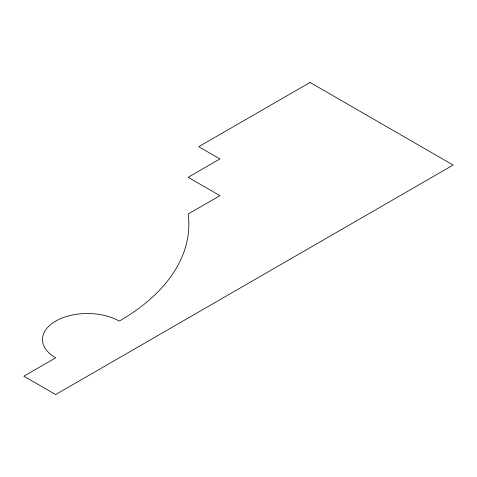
<?xml version="1.0" encoding="UTF-8"?>
<svg xmlns="http://www.w3.org/2000/svg" width="477" height="477" viewBox="0 0 477 477"><rect width="100%" height="100%" fill="white"/><g stroke="black" fill="none" stroke-linecap="round" stroke-linejoin="round"><path stroke-width="0.72" d="M310.05 82.443L198.748 146.701L219.951 158.942L188.153 177.301L219.951 195.659L188.153 214.018A236.598 136.601 0 0 1 119.25 321.116A44.969 25.967 0 0 0 55.648 321.116A44.969 25.967 0 0 0 55.648 357.839L23.85 376.198L55.648 394.557L453.15 165.06L310.05 82.443"/></g></svg>
